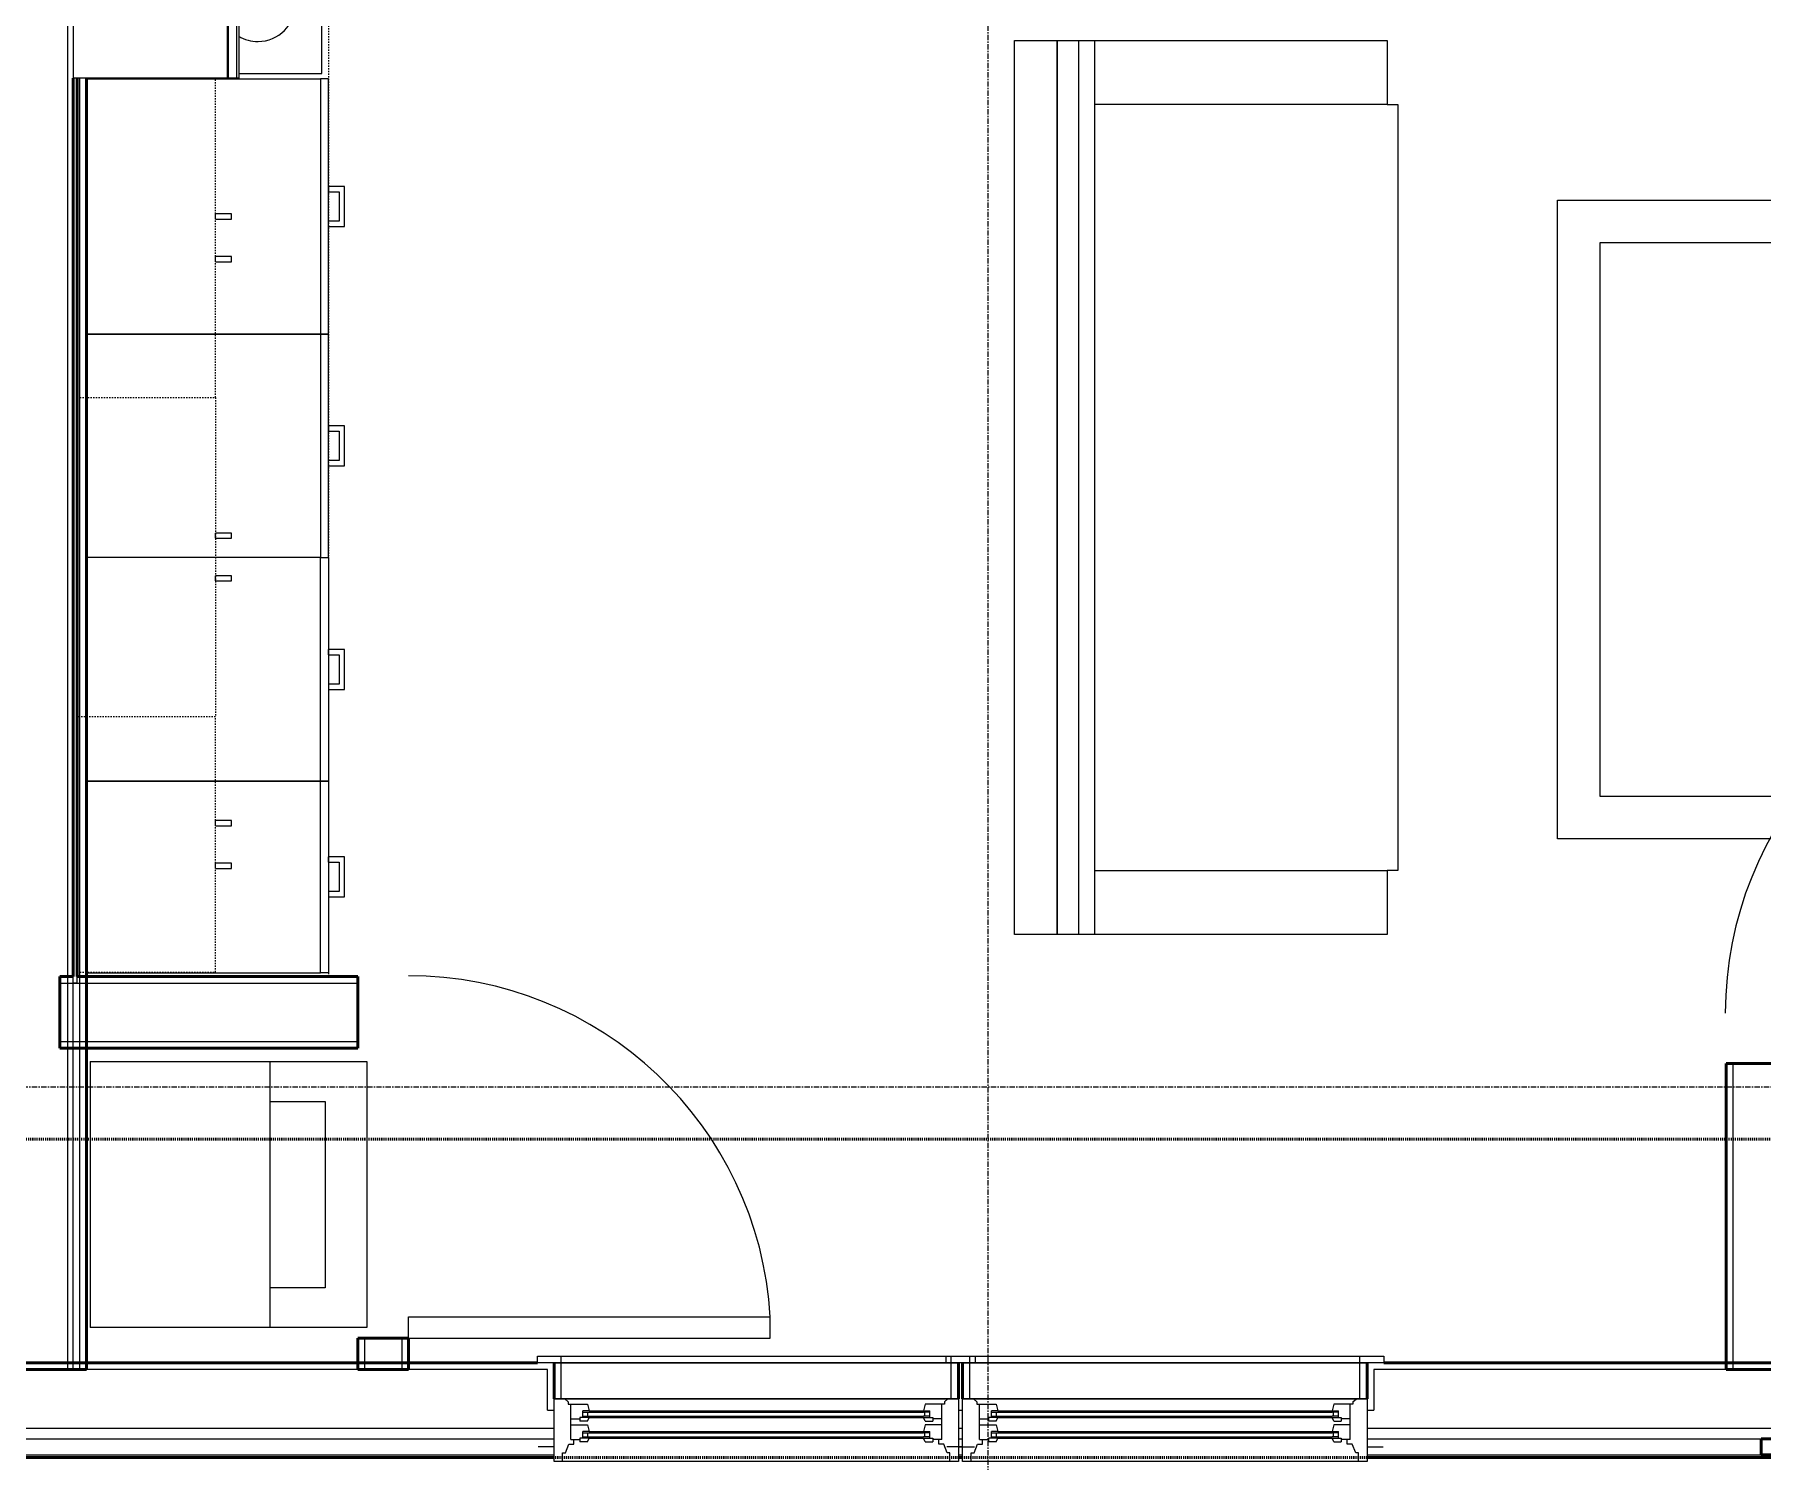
# Model space of a CAD drawing. Header units: inches. Extents: x -4217 to -1814, y 9706 to 12425.
# Drawn here: x -2916.9 to -2754.6, y 11247 to 11381.1 of the extents above; entities that cross this region are included whole.
import ezdxf

# ---------------------------------------------------------------- set-up
doc = ezdxf.new("R2010")
doc.units = ezdxf.units.IN
doc.header["$MEASUREMENT"] = 0
for name, pattern in [('Dash', [0.25, 0.125, -0.125]), ('Dash 1_16_', [0.125, 0.0625, -0.0625]), ('Grid Line 1_2_', [0.875, 0.5, -0.125, 0.125, -0.125])]:
    doc.linetypes.add(name, pattern=pattern)
for name, color, linetype, lineweight in [('A-DOOR-1', 7, 'Continuous', 9), ('A-DOOR-2', 50, 'Continuous', 20), ('A-GLAZ-3', 7, 'Continuous', 9), ('A-GLAZ-4', 50, 'Continuous', 20), ('A-WALL', 113, 'Continuous', 13), ('A-WALL-3', 250, 'Continuous', 50), ('A-WALL-4', 10, 'Continuous', 13), ('C-PROP-LINE-2', 91, 'Dash 1_16_', 50), ('I-FURN', 30, 'Continuous', 9), ('I-FURN-1', 7, 'Continuous', 9), ('I-WALL-3', 2, 'Continuous', 50), ('P-SANR-FIXT-2', 7, 'Continuous', 9), ('Q-CASE-3', 7, 'Continuous', 9), ('Q-CASE-4', 7, 'Dash', 9), ('Q-CASE-HDLN-1', 7, 'Dash', 9), ('Q-SPCQ-1', 7, 'Continuous', 9), ('S-GRID-1', 1, 'Grid Line 1_2_', 9)]:
    doc.layers.add(name, color=color, linetype=linetype, lineweight=lineweight)

msp = doc.modelspace()

# ---------------------------------------------------------------- linework, layer by layer
at = {"layer": 'A-DOOR-1'}
for centre, start, end in [((-2723.99952, 11289.13658), 93.365687, 180), ((-2881.82233, 11258.58149), 3.365687, 90)]:
    msp.add_arc(centre, 34.06659, start, end, dxfattribs=at)
at = {"layer": 'A-DOOR-2'}
for p, q in [((-2881.82233, 11260.58149), (-2847.8145, 11260.58149)), ((-2881.82233, 11258.58149), (-2881.82233, 11260.58149)), ((-2847.8145, 11258.58149), (-2847.8145, 11260.58149)), ((-2881.82233, 11258.58149), (-2847.8145, 11258.58149))]:
    msp.add_line(p, q, dxfattribs=at)
at = {"layer": 'A-GLAZ-3'}
for p, q in [((-2869.69796, 11256.8894), (-2828.54952, 11256.8894)), ((-2869.69796, 11256.2644), (-2869.69796, 11256.8894)), ((-2828.54952, 11256.2644), (-2869.69796, 11256.2644)), ((-2868.07296, 11256.2644), (-2830.17452, 11256.2644)), ((-2868.07296, 11252.8894), (-2868.07296, 11256.2644)), ((-2867.44796, 11256.2644), (-2867.44796, 11256.8894)), ((-2867.44796, 11252.8894), (-2867.44796, 11256.2644)), ((-2831.29796, 11256.8894), (-2790.14952, 11256.8894)), ((-2831.29796, 11256.2644), (-2831.29796, 11256.8894)), ((-2790.14952, 11256.2644), (-2831.29796, 11256.2644)), ((-2830.79952, 11256.2644), (-2830.79952, 11256.8894)), ((-2830.79952, 11252.8894), (-2830.79952, 11256.2644)), ((-2830.17452, 11256.2644), (-2830.17452, 11252.8894)), ((-2829.67296, 11256.2644), (-2791.77452, 11256.2644)), ((-2829.67296, 11252.8894), (-2829.67296, 11256.2644)), ((-2829.04796, 11256.2644), (-2829.04796, 11256.8894)), ((-2829.04796, 11252.8894), (-2829.04796, 11256.2644)), ((-2828.54952, 11256.8894), (-2828.54952, 11256.2644)), ((-2792.39952, 11256.2644), (-2792.39952, 11256.8894)), ((-2792.39952, 11252.8894), (-2792.39952, 11256.2644)), ((-2791.77452, 11256.2644), (-2791.77452, 11252.8894)), ((-2790.14952, 11256.8894), (-2790.14952, 11256.2644)), ((-2830.17452, 11252.8894), (-2868.07296, 11252.8894)), ((-2791.77452, 11252.8894), (-2829.67296, 11252.8894)), ((-2865.41671, 11251.6394), (-2864.82296, 11251.6394)), ((-2865.41671, 11251.2644), (-2864.82296, 11251.2644)), ((-2864.94796, 11251.2644), (-2864.94796, 11251.6394)), ((-2864.82296, 11251.7644), (-2833.42452, 11251.7644)), ((-2864.82296, 11251.6394), (-2833.42452, 11251.6394)), ((-2864.82296, 11251.2644), (-2833.42452, 11251.2644)), ((-2864.82296, 11251.1394), (-2833.42452, 11251.1394)), ((-2832.83077, 11251.6394), (-2833.42452, 11251.6394)), ((-2832.83077, 11251.2644), (-2833.42452, 11251.2644)), ((-2833.29952, 11251.2644), (-2833.29952, 11251.6394)), ((-2827.01671, 11251.6394), (-2826.42296, 11251.6394)), ((-2827.01671, 11251.2644), (-2826.42296, 11251.2644)), ((-2826.54796, 11251.2644), (-2826.54796, 11251.6394)), ((-2826.42296, 11251.7644), (-2795.02452, 11251.7644)), ((-2826.42296, 11251.6394), (-2795.02452, 11251.6394)), ((-2826.42296, 11251.2644), (-2795.02452, 11251.2644)), ((-2826.42296, 11251.1394), (-2795.02452, 11251.1394)), ((-2794.43077, 11251.6394), (-2795.02452, 11251.6394)), ((-2794.43077, 11251.2644), (-2795.02452, 11251.2644)), ((-2794.89952, 11251.2644), (-2794.89952, 11251.6394)), ((-2865.41671, 11249.7019), (-2864.82296, 11249.7019)), ((-2865.41671, 11249.3269), (-2864.82296, 11249.3269)), ((-2864.94796, 11249.3269), (-2864.94796, 11249.7019)), ((-2864.82296, 11249.8269), (-2833.42452, 11249.8269)), ((-2864.82296, 11249.7019), (-2833.42452, 11249.7019)), ((-2864.82296, 11249.3269), (-2833.42452, 11249.3269)), ((-2864.82296, 11249.2019), (-2833.42452, 11249.2019)), ((-2832.83077, 11249.7019), (-2833.42452, 11249.7019)), ((-2832.83077, 11249.3269), (-2833.42452, 11249.3269)), ((-2833.29952, 11249.3269), (-2833.29952, 11249.7019)), ((-2827.01671, 11249.7019), (-2826.42296, 11249.7019)), ((-2827.01671, 11249.3269), (-2826.42296, 11249.3269)), ((-2826.54796, 11249.3269), (-2826.54796, 11249.7019)), ((-2826.42296, 11249.8269), (-2795.02452, 11249.8269)), ((-2826.42296, 11249.7019), (-2795.02452, 11249.7019)), ((-2826.42296, 11249.3269), (-2795.02452, 11249.3269)), ((-2826.42296, 11249.2019), (-2795.02452, 11249.2019)), ((-2794.43077, 11249.7019), (-2795.02452, 11249.7019)), ((-2794.43077, 11249.3269), (-2795.02452, 11249.3269)), ((-2794.89952, 11249.3269), (-2794.89952, 11249.7019))]:
    msp.add_line(p, q, dxfattribs=at)
at = {"layer": 'A-GLAZ-4'}
for p, q in [((-2868.13546, 11252.8894), (-2830.11202, 11252.8894)), ((-2868.13546, 11247.0144), (-2868.13546, 11252.8894)), ((-2866.79171, 11252.60924), (-2867.12559, 11252.8894)), ((-2866.79171, 11252.60924), (-2866.79171, 11252.3894)), ((-2866.79171, 11252.3894), (-2864.97921, 11252.3894)), ((-2866.54171, 11249.0769), (-2866.54171, 11252.3894)), ((-2864.97921, 11252.3894), (-2864.82296, 11251.7644)), ((-2833.26827, 11252.3894), (-2833.42452, 11251.7644)), ((-2831.45577, 11252.3894), (-2833.26827, 11252.3894)), ((-2831.70577, 11249.0769), (-2831.70577, 11252.3894)), ((-2831.45577, 11252.60924), (-2831.12189, 11252.8894)), ((-2831.45577, 11252.60924), (-2831.45577, 11252.3894)), ((-2830.11202, 11252.8894), (-2830.11202, 11247.0144)), ((-2829.73546, 11252.8894), (-2791.71202, 11252.8894)), ((-2829.73546, 11247.0144), (-2829.73546, 11252.8894)), ((-2828.39171, 11252.60924), (-2828.72559, 11252.8894)), ((-2828.39171, 11252.60924), (-2828.39171, 11252.3894)), ((-2828.39171, 11252.3894), (-2826.57921, 11252.3894)), ((-2828.14171, 11249.0769), (-2828.14171, 11252.3894)), ((-2826.57921, 11252.3894), (-2826.42296, 11251.7644)), ((-2794.86827, 11252.3894), (-2795.02452, 11251.7644)), ((-2793.05577, 11252.3894), (-2794.86827, 11252.3894)), ((-2793.30577, 11249.0769), (-2793.30577, 11252.3894)), ((-2793.05577, 11252.60924), (-2792.72189, 11252.8894)), ((-2793.05577, 11252.60924), (-2793.05577, 11252.3894)), ((-2791.71202, 11252.8894), (-2791.71202, 11247.0144)), ((-2866.54171, 11251.0144), (-2865.69796, 11251.0144)), ((-2865.69796, 11251.1394), (-2865.69796, 11250.79565)), ((-2864.82608, 11251.1394), (-2865.69796, 11251.1394)), ((-2864.97921, 11250.79565), (-2865.69796, 11250.79565)), ((-2865.41671, 11251.1394), (-2865.41671, 11251.7644)), ((-2864.82296, 11251.7644), (-2865.41671, 11251.7644)), ((-2864.97921, 11250.79565), (-2864.82608, 11251.1394)), ((-2833.42452, 11251.7644), (-2832.83077, 11251.7644)), ((-2833.26827, 11250.79565), (-2833.42139, 11251.1394)), ((-2833.42139, 11251.1394), (-2832.54952, 11251.1394)), ((-2833.26827, 11250.79565), (-2832.54952, 11250.79565)), ((-2832.83077, 11251.1394), (-2832.83077, 11251.7644)), ((-2832.54952, 11251.1394), (-2832.54952, 11250.79565)), ((-2831.70577, 11251.0144), (-2832.54952, 11251.0144)), ((-2828.14171, 11251.0144), (-2827.29796, 11251.0144)), ((-2827.29796, 11251.1394), (-2827.29796, 11250.79565)), ((-2826.42608, 11251.1394), (-2827.29796, 11251.1394)), ((-2826.57921, 11250.79565), (-2827.29796, 11250.79565)), ((-2827.01671, 11251.1394), (-2827.01671, 11251.7644)), ((-2826.42296, 11251.7644), (-2827.01671, 11251.7644)), ((-2826.57921, 11250.79565), (-2826.42608, 11251.1394)), ((-2795.02452, 11251.7644), (-2794.43077, 11251.7644)), ((-2794.86827, 11250.79565), (-2795.02139, 11251.1394)), ((-2795.02139, 11251.1394), (-2794.14952, 11251.1394)), ((-2794.86827, 11250.79565), (-2794.14952, 11250.79565)), ((-2794.43077, 11251.1394), (-2794.43077, 11251.7644)), ((-2794.14952, 11251.1394), (-2794.14952, 11250.79565)), ((-2793.30577, 11251.0144), (-2794.14952, 11251.0144)), ((-2866.54171, 11250.4519), (-2864.97921, 11250.4519)), ((-2865.69796, 11249.2019), (-2865.69796, 11248.85815)), ((-2864.82608, 11249.2019), (-2865.69796, 11249.2019)), ((-2865.41671, 11249.2019), (-2865.41671, 11249.8269)), ((-2864.82296, 11249.8269), (-2865.41671, 11249.8269)), ((-2864.97921, 11250.4519), (-2864.82296, 11249.8269)), ((-2864.97921, 11248.85815), (-2864.82608, 11249.2019)), ((-2833.26827, 11250.4519), (-2833.42452, 11249.8269)), ((-2833.42452, 11249.8269), (-2832.83077, 11249.8269)), ((-2833.26827, 11248.85815), (-2833.42139, 11249.2019)), ((-2833.42139, 11249.2019), (-2832.54952, 11249.2019)), ((-2831.70577, 11250.4519), (-2833.26827, 11250.4519)), ((-2832.83077, 11249.2019), (-2832.83077, 11249.8269)), ((-2832.54952, 11249.2019), (-2832.54952, 11248.85815)), ((-2828.14171, 11250.4519), (-2826.57921, 11250.4519)), ((-2827.29796, 11249.2019), (-2827.29796, 11248.85815)), ((-2826.42608, 11249.2019), (-2827.29796, 11249.2019)), ((-2827.01671, 11249.2019), (-2827.01671, 11249.8269)), ((-2826.42296, 11249.8269), (-2827.01671, 11249.8269)), ((-2826.57921, 11250.4519), (-2826.42296, 11249.8269)), ((-2826.57921, 11248.85815), (-2826.42608, 11249.2019)), ((-2794.86827, 11250.4519), (-2795.02452, 11249.8269)), ((-2795.02452, 11249.8269), (-2794.43077, 11249.8269)), ((-2794.86827, 11248.85815), (-2795.02139, 11249.2019)), ((-2795.02139, 11249.2019), (-2794.14952, 11249.2019)), ((-2793.30577, 11250.4519), (-2794.86827, 11250.4519)), ((-2794.43077, 11249.2019), (-2794.43077, 11249.8269)), ((-2794.14952, 11249.2019), (-2794.14952, 11248.85815)), ((-2868.13546, 11248.3894), (-2869.63546, 11248.3894)), ((-2867.32296, 11247.8269), (-2867.04827, 11247.8269)), ((-2867.32296, 11247.0144), (-2867.32296, 11247.8269)), ((-2867.04827, 11247.8269), (-2866.72921, 11248.6394)), ((-2866.72921, 11248.6394), (-2866.26046, 11248.6394)), ((-2866.54171, 11249.0769), (-2865.69796, 11249.0769)), ((-2866.26046, 11248.6394), (-2866.26046, 11249.0769)), ((-2864.97921, 11248.85815), (-2865.69796, 11248.85815)), ((-2833.26827, 11248.85815), (-2832.54952, 11248.85815)), ((-2831.70577, 11249.0769), (-2832.54952, 11249.0769)), ((-2831.98702, 11248.6394), (-2831.98702, 11249.0769)), ((-2831.51827, 11248.6394), (-2831.98702, 11248.6394)), ((-2831.1992, 11247.8269), (-2831.51827, 11248.6394)), ((-2829.73546, 11248.3894), (-2831.23546, 11248.3894)), ((-2830.92452, 11247.8269), (-2831.1992, 11247.8269)), ((-2830.92452, 11247.0144), (-2830.92452, 11247.8269)), ((-2830.11202, 11248.3894), (-2828.61202, 11248.3894)), ((-2828.92296, 11247.8269), (-2828.64827, 11247.8269)), ((-2828.92296, 11247.0144), (-2828.92296, 11247.8269)), ((-2828.64827, 11247.8269), (-2828.32921, 11248.6394)), ((-2828.32921, 11248.6394), (-2827.86046, 11248.6394)), ((-2828.14171, 11249.0769), (-2827.29796, 11249.0769)), ((-2827.86046, 11248.6394), (-2827.86046, 11249.0769)), ((-2826.57921, 11248.85815), (-2827.29796, 11248.85815)), ((-2794.86827, 11248.85815), (-2794.14952, 11248.85815)), ((-2793.30577, 11249.0769), (-2794.14952, 11249.0769)), ((-2793.58702, 11248.6394), (-2793.58702, 11249.0769)), ((-2793.11827, 11248.6394), (-2793.58702, 11248.6394)), ((-2792.7992, 11247.8269), (-2793.11827, 11248.6394)), ((-2792.52452, 11247.8269), (-2792.7992, 11247.8269)), ((-2792.52452, 11247.0144), (-2792.52452, 11247.8269)), ((-2791.71202, 11248.3894), (-2790.21202, 11248.3894)), ((-2830.11202, 11247.0144), (-2868.13546, 11247.0144)), ((-2791.71202, 11247.0144), (-2829.73546, 11247.0144))]:
    msp.add_line(p, q, dxfattribs=at)
at = {"layer": 'A-WALL'}
for p, q in [((-2913.82374, 11255.6394), (-2913.82374, 11641.2394)), ((-2913.32374, 11255.6394), (-2913.32374, 11376.9808)), ((-2912.69874, 11255.6394), (-2912.69874, 11376.9808))]:
    msp.add_line(p, q, dxfattribs=at)
at = {"layer": 'A-WALL-3'}
for p, q in [((-2913.32374, 11376.9808), (-2913.32374, 11292.58149)), ((-2912.94874, 11292.58149), (-2912.94874, 11376.9808)), ((-2913.32374, 11292.58149), (-2914.57374, 11292.58149)), ((-2914.57374, 11292.58149), (-2914.57374, 11285.83149)), ((-2886.57233, 11292.58149), (-2912.94874, 11292.58149)), ((-2886.57233, 11285.83149), (-2886.57233, 11292.58149)), ((-2914.57374, 11285.83149), (-2886.57233, 11285.83149)), ((-2753.24952, 11284.38658), (-2757.99952, 11284.38658)), ((-2757.99952, 11284.38658), (-2757.99952, 11255.64399)), ((-2881.82233, 11258.58149), (-2886.57233, 11258.58149)), ((-2886.57233, 11258.58149), (-2886.57233, 11255.64399)), ((-2881.82233, 11255.64399), (-2881.82233, 11258.58149)), ((-2869.69796, 11256.2644), (-2943.74952, 11256.2644)), ((-2886.57233, 11255.64399), (-2881.82233, 11255.64399)), ((-2868.13546, 11252.8894), (-2868.13546, 11256.2644)), ((-2830.11202, 11256.2644), (-2830.11202, 11252.8894)), ((-2829.73546, 11252.8894), (-2829.73546, 11256.2644)), ((-2791.71202, 11256.2644), (-2791.71202, 11252.8894)), ((-2747.86124, 11256.2644), (-2790.14952, 11256.2644)), ((-2757.99952, 11255.64399), (-2753.24952, 11255.64399)), ((-2754.68546, 11247.6394), (-2754.68546, 11249.1394)), ((-2754.68546, 11249.1394), (-2747.86124, 11249.1394)), ((-2752.93546, 11247.6394), (-2754.68546, 11247.6394)), ((-2945.31202, 11247.3894), (-2868.13546, 11247.3894)), ((-2830.11202, 11247.3894), (-2829.73546, 11247.3894)), ((-2791.71202, 11247.3894), (-2752.93546, 11247.3894))]:
    msp.add_line(p, q, dxfattribs=at)
at = {"layer": 'A-WALL-4'}
for p, q in [((-2914.57374, 11291.95649), (-2913.32374, 11291.95649)), ((-2913.32374, 11291.95649), (-2913.32374, 11292.58149)), ((-2913.32374, 11291.95649), (-2912.94874, 11291.95649)), ((-2912.94874, 11291.95649), (-2913.32374, 11291.95649)), ((-2912.94874, 11291.95649), (-2912.94874, 11292.58149)), ((-2912.94874, 11291.95649), (-2886.57233, 11291.95649)), ((-2914.57374, 11286.45649), (-2886.57233, 11286.45649)), ((-2757.37452, 11284.38658), (-2757.37452, 11255.64399)), ((-2885.94733, 11258.58149), (-2885.94733, 11255.64399)), ((-2882.44733, 11258.58149), (-2882.44733, 11255.64399)), ((-2868.76046, 11255.6394), (-2944.68702, 11255.6394)), ((-2868.76046, 11251.8269), (-2868.76046, 11255.6394)), ((-2791.08702, 11255.6394), (-2791.08702, 11251.8269)), ((-2748.48624, 11255.6394), (-2791.08702, 11255.6394)), ((-2868.76046, 11251.8269), (-2868.13546, 11251.8269)), ((-2830.11202, 11251.8269), (-2829.73546, 11251.8269)), ((-2791.71202, 11251.8269), (-2791.08702, 11251.8269)), ((-2945.31202, 11250.1394), (-2868.13546, 11250.1394)), ((-2945.31202, 11249.1394), (-2868.13546, 11249.1394)), ((-2830.11202, 11250.1394), (-2829.73546, 11250.1394)), ((-2830.11202, 11249.1394), (-2829.73546, 11249.1394)), ((-2791.71202, 11250.1394), (-2747.86124, 11250.1394)), ((-2791.71202, 11249.1394), (-2754.68546, 11249.1394)), ((-2945.31202, 11247.6394), (-2868.13546, 11247.6394)), ((-2830.11202, 11247.6394), (-2829.73546, 11247.6394)), ((-2791.71202, 11247.6394), (-2754.68546, 11247.6394))]:
    msp.add_line(p, q, dxfattribs=at)
at = {"layer": 'C-PROP-LINE-2'}
for p, q in [((-2099.26202, 11277.2894), (-3402.04874, 11277.2894)), ((-2068.92374, 11247.3894), (-3400.04874, 11247.3894))]:
    msp.add_line(p, q, dxfattribs=at)
at = {"layer": 'I-FURN'}
for p, q in [((-2820.84874, 11380.51918), (-2820.84874, 11296.51918)), ((-2820.84874, 11380.51918), (-2817.34874, 11380.51918)), ((-2820.84874, 11296.51918), (-2820.84874, 11380.51918)), ((-2818.84874, 11380.51918), (-2818.84874, 11296.51918)), ((-2817.34874, 11380.51918), (-2789.84874, 11380.51918)), ((-2817.34874, 11380.51918), (-2817.34874, 11296.51918)), ((-2789.84874, 11380.51918), (-2789.84874, 11374.51918)), ((-2789.84874, 11374.51918), (-2817.34874, 11374.51918)), ((-2789.84874, 11374.51918), (-2788.84874, 11374.51918)), ((-2788.84874, 11374.51918), (-2788.84874, 11302.51918)), ((-2817.34874, 11302.51918), (-2789.84874, 11302.51918)), ((-2788.84874, 11302.51918), (-2789.84874, 11302.51918)), ((-2789.84874, 11302.51918), (-2789.84874, 11296.51918)), ((-2817.34874, 11296.51918), (-2820.84874, 11296.51918)), ((-2789.84874, 11296.51918), (-2817.34874, 11296.51918))]:
    msp.add_line(p, q, dxfattribs=at)
at = {"layer": 'I-FURN-1'}
for p, q in [((-2824.84874, 11380.51918), (-2820.84874, 11380.51918)), ((-2824.84874, 11296.51918), (-2824.84874, 11380.51918)), ((-2773.84874, 11365.51918), (-2743.84874, 11365.51918)), ((-2773.84874, 11305.51918), (-2773.84874, 11365.51918)), ((-2747.84874, 11361.51918), (-2769.84874, 11361.51918)), ((-2769.84874, 11361.51918), (-2769.84874, 11309.51918)), ((-2769.84874, 11309.51918), (-2747.84874, 11309.51918)), ((-2743.84874, 11305.51918), (-2773.84874, 11305.51918)), ((-2820.84874, 11296.51918), (-2824.84874, 11296.51918))]:
    msp.add_line(p, q, dxfattribs=at)
at = {"layer": 'I-WALL-3'}
for p, q in [((-2912.07374, 11255.6394), (-2912.07374, 11376.9808)), ((-2920.57374, 11255.6394), (-2912.07374, 11255.6394))]:
    msp.add_line(p, q, dxfattribs=at)
at = {"layer": 'P-SANR-FIXT-2'}
for p, q in [((-2911.73483, 11284.58149), (-2885.73483, 11284.58149)), ((-2911.73483, 11284.58149), (-2911.73483, 11259.58149)), ((-2894.82858, 11284.58149), (-2894.82858, 11259.58149)), ((-2885.73483, 11284.58149), (-2885.73483, 11259.58149)), ((-2894.82858, 11280.83149), (-2889.64108, 11280.83149)), ((-2889.64108, 11280.83149), (-2889.64108, 11263.33149)), ((-2889.64108, 11263.33149), (-2894.82858, 11263.33149)), ((-2885.73483, 11259.58149), (-2911.73483, 11259.58149))]:
    msp.add_line(p, q, dxfattribs=at)
at = {"layer": 'Q-CASE-3'}
for p, q in [((-2913.32374, 11406.86269), (-2913.32374, 11376.9808)), ((-2898.83555, 11406.86269), (-2898.83555, 11376.9808)), ((-2898.71744, 11376.9808), (-2898.71744, 11406.86269)), ((-2897.93004, 11376.9808), (-2897.93004, 11406.86269)), ((-2897.7244, 11376.9808), (-2897.7244, 11406.86269)), ((-2898.83555, 11376.9808), (-2913.32374, 11376.9808)), ((-2912.07374, 11376.92519), (-2890.07374, 11376.92519)), ((-2897.93004, 11376.9808), (-2898.71744, 11376.9808)), ((-2897.7244, 11376.9808), (-2897.93004, 11376.9808)), ((-2889.32374, 11376.92519), (-2890.07374, 11376.92519)), ((-2890.07374, 11376.92519), (-2890.07374, 11352.92519)), ((-2889.32374, 11352.92519), (-2889.32374, 11376.92519)), ((-2887.82374, 11366.80019), (-2889.32374, 11366.80019)), ((-2889.32374, 11366.80019), (-2889.32374, 11366.30081)), ((-2889.32374, 11366.30081), (-2888.32311, 11366.30081)), ((-2888.32311, 11366.30081), (-2888.32311, 11363.54956)), ((-2887.82374, 11363.05019), (-2887.82374, 11366.80019)), ((-2899.94874, 11363.7308), (-2899.94874, 11364.21924)), ((-2898.44948, 11364.21924), (-2899.94874, 11364.21924)), ((-2899.94874, 11363.7308), (-2898.44948, 11363.7308)), ((-2898.44948, 11363.7308), (-2898.44948, 11364.21924)), ((-2889.32374, 11363.05019), (-2889.32374, 11363.54956)), ((-2888.32311, 11363.54956), (-2889.32374, 11363.54956)), ((-2889.32374, 11363.05019), (-2887.82374, 11363.05019)), ((-2899.94874, 11359.7308), (-2899.94874, 11360.21924)), ((-2898.44948, 11360.21924), (-2899.94874, 11360.21924)), ((-2899.94874, 11359.7308), (-2898.44948, 11359.7308)), ((-2898.44948, 11359.7308), (-2898.44948, 11360.21924)), ((-2890.07374, 11352.92519), (-2912.07374, 11352.92519)), ((-2912.07374, 11352.92519), (-2890.07374, 11352.92519)), ((-2890.07374, 11352.92519), (-2889.32374, 11352.92519)), ((-2889.32374, 11352.92519), (-2890.07374, 11352.92519)), ((-2890.07374, 11352.92519), (-2890.07374, 11331.92519)), ((-2889.32374, 11331.92519), (-2889.32374, 11352.92519)), ((-2887.82374, 11344.30019), (-2889.32374, 11344.30019)), ((-2889.32374, 11344.30019), (-2889.32374, 11343.80081)), ((-2889.32374, 11343.80081), (-2888.32311, 11343.80081)), ((-2888.32311, 11343.80081), (-2888.32311, 11341.04956)), ((-2887.82374, 11340.55019), (-2887.82374, 11344.30019)), ((-2889.32374, 11340.55019), (-2889.32374, 11341.04956)), ((-2888.32311, 11341.04956), (-2889.32374, 11341.04956)), ((-2889.32374, 11340.55019), (-2887.82374, 11340.55019)), ((-2899.94874, 11333.74235), (-2899.94874, 11334.2308)), ((-2898.44948, 11334.2308), (-2899.94874, 11334.2308)), ((-2899.94874, 11333.74235), (-2898.44948, 11333.74235)), ((-2898.44948, 11333.74235), (-2898.44948, 11334.2308)), ((-2890.07374, 11331.92519), (-2912.07374, 11331.92519)), ((-2890.07374, 11331.92519), (-2912.07374, 11331.92519)), ((-2890.07374, 11331.92519), (-2889.32374, 11331.92519)), ((-2890.07374, 11331.92519), (-2889.32374, 11331.92519)), ((-2890.07374, 11310.92519), (-2890.07374, 11331.92519)), ((-2889.32374, 11331.92519), (-2889.32374, 11310.92519)), ((-2899.94874, 11329.74235), (-2899.94874, 11330.2308)), ((-2898.44948, 11330.2308), (-2899.94874, 11330.2308)), ((-2899.94874, 11329.74235), (-2898.44948, 11329.74235)), ((-2898.44948, 11329.74235), (-2898.44948, 11330.2308)), ((-2889.32374, 11322.80081), (-2889.32374, 11323.30019)), ((-2887.82374, 11323.30019), (-2889.32374, 11323.30019)), ((-2889.32374, 11322.80081), (-2888.32311, 11322.80081)), ((-2888.32311, 11322.80081), (-2888.32311, 11320.04956)), ((-2887.82374, 11319.55019), (-2887.82374, 11323.30019)), ((-2889.32374, 11320.04956), (-2889.32374, 11319.55019)), ((-2888.32311, 11320.04956), (-2889.32374, 11320.04956)), ((-2889.32374, 11319.55019), (-2887.82374, 11319.55019)), ((-2912.07374, 11310.92519), (-2890.07374, 11310.92519)), ((-2890.07374, 11310.92519), (-2912.07374, 11310.92519)), ((-2889.32374, 11310.92519), (-2890.07374, 11310.92519)), ((-2890.07374, 11310.92519), (-2889.32374, 11310.92519)), ((-2890.07374, 11292.92519), (-2890.07374, 11310.92519)), ((-2889.32374, 11310.92519), (-2889.32374, 11292.92519)), ((-2899.94874, 11306.7308), (-2899.94874, 11307.21924)), ((-2898.44948, 11307.21924), (-2899.94874, 11307.21924)), ((-2899.94874, 11306.7308), (-2898.44948, 11306.7308)), ((-2898.44948, 11306.7308), (-2898.44948, 11307.21924)), ((-2899.94874, 11302.7308), (-2899.94874, 11303.21924)), ((-2898.44948, 11303.21924), (-2899.94874, 11303.21924)), ((-2899.94874, 11302.7308), (-2898.44948, 11302.7308)), ((-2898.44948, 11302.7308), (-2898.44948, 11303.21924)), ((-2889.32374, 11303.30081), (-2889.32374, 11303.80019)), ((-2887.82374, 11303.80019), (-2889.32374, 11303.80019)), ((-2889.32374, 11303.30081), (-2888.32311, 11303.30081)), ((-2888.32311, 11303.30081), (-2888.32311, 11300.54956)), ((-2887.82374, 11300.05019), (-2887.82374, 11303.80019)), ((-2889.32374, 11300.54956), (-2889.32374, 11300.05019)), ((-2888.32311, 11300.54956), (-2889.32374, 11300.54956)), ((-2889.32374, 11300.05019), (-2887.82374, 11300.05019)), ((-2912.07374, 11292.92519), (-2890.07374, 11292.92519)), ((-2889.32374, 11292.92519), (-2890.07374, 11292.92519))]:
    msp.add_line(p, q, dxfattribs=at)
at = {"layer": 'Q-CASE-4'}
for p, q in [((-2899.94874, 11376.9808), (-2912.94874, 11376.9808)), ((-2912.94874, 11376.9808), (-2912.94874, 11346.9808)), ((-2899.94874, 11346.9808), (-2899.94874, 11376.9808)), ((-2912.94874, 11346.9808), (-2899.94874, 11346.9808)), ((-2912.94874, 11316.9808), (-2912.94874, 11346.9808)), ((-2912.94874, 11346.9808), (-2899.94874, 11346.9808)), ((-2899.94874, 11346.9808), (-2899.94874, 11316.9808)), ((-2899.94874, 11316.9808), (-2912.94874, 11316.9808)), ((-2899.94874, 11316.9808), (-2912.94874, 11316.9808)), ((-2912.94874, 11316.9808), (-2912.94874, 11292.9808)), ((-2899.94874, 11292.9808), (-2899.94874, 11316.9808)), ((-2912.94874, 11292.9808), (-2899.94874, 11292.9808))]:
    msp.add_line(p, q, dxfattribs=at)
at = {"layer": 'Q-CASE-HDLN-1'}
msp.add_line((-2889.32374, 11422.92519), (-2889.32374, 11292.58149), dxfattribs=at)
at = {"layer": 'Q-SPCQ-1'}
for p, q in [((-2889.94874, 11377.42519), (-2889.94874, 11407.42519)), ((-2898.83555, 11377.42519), (-2898.71744, 11377.42519)), ((-2897.7246, 11377.42519), (-2889.94874, 11377.42519))]:
    msp.add_line(p, q, dxfattribs=at)
for start, end in [(270, 90), (238.8184888, 270)]:
    msp.add_arc((-2895.94874, 11383.92519), 3.5, start, end, dxfattribs=at)
at = {"layer": 'S-GRID-1'}
for p, q in [((-2827.32374, 9836.17969), (-2827.32374, 12376.79045)), ((-1814.20638, 11282.1894), (-4168.71446, 11282.1894))]:
    msp.add_line(p, q, dxfattribs=at)

doc.saveas('drawing.dxf')
